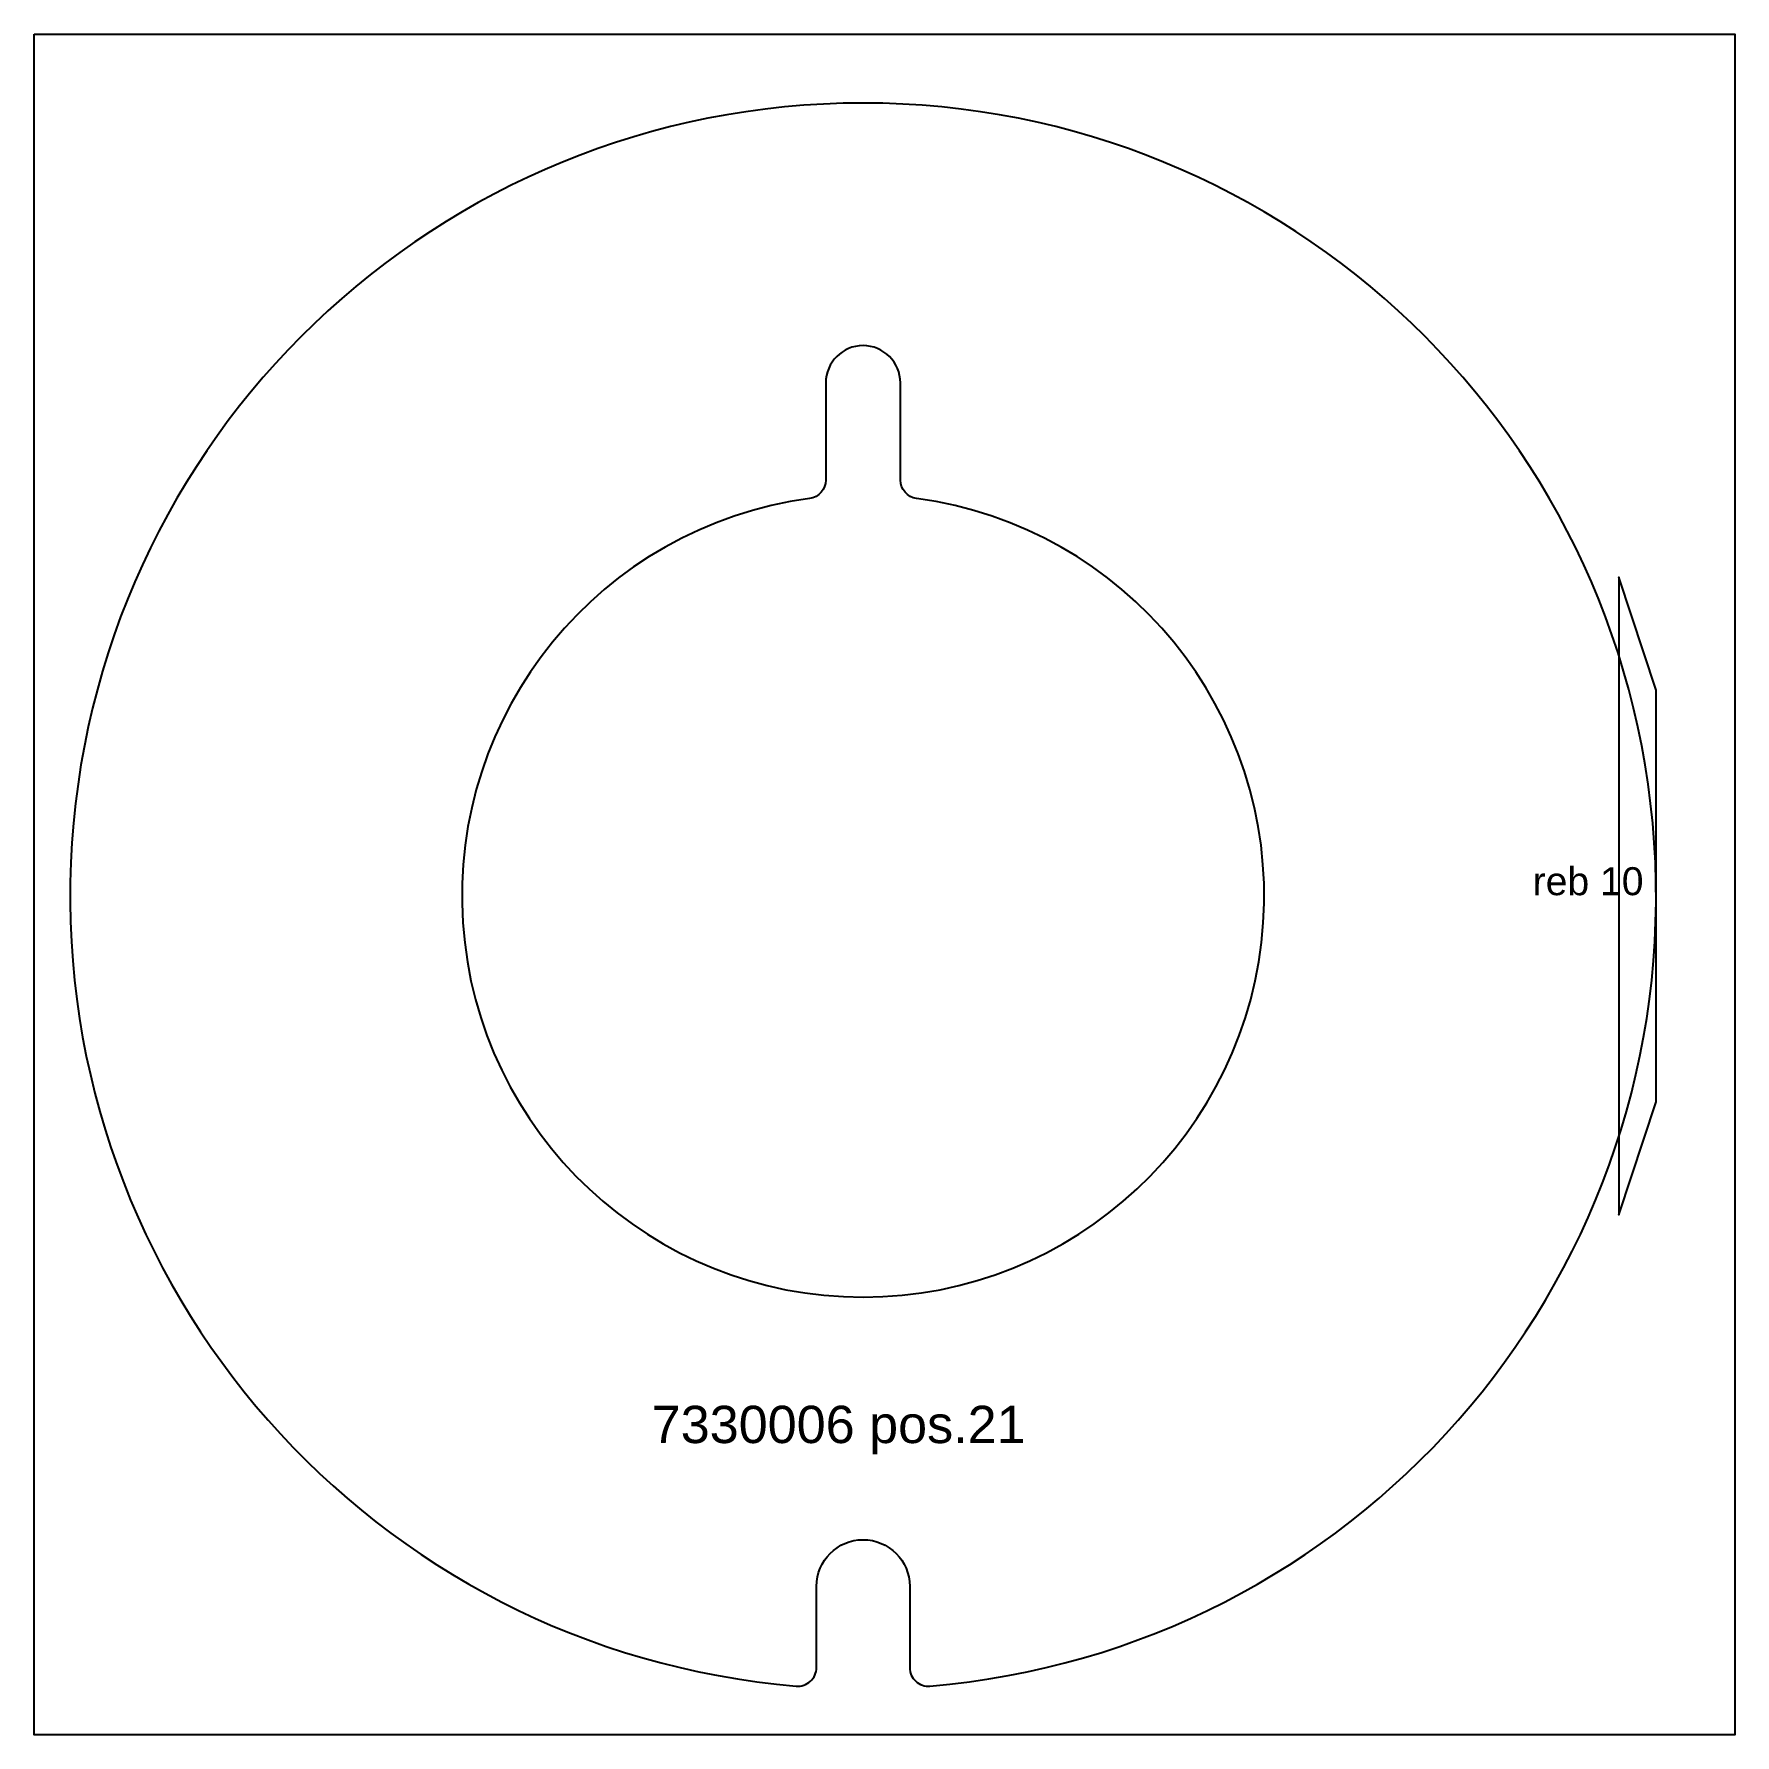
# Model space of a CAD drawing. Header units: millimetres. Extents: x 17127 to 18039, y 1030 to 1942.
import ezdxf

# ---------------------------------------------------------------- set-up
doc = ezdxf.new("R2010")
doc.units = ezdxf.units.MM
for name, color, linetype in [('Des.11824973', 7, 'Continuous'), ('Rebaixo', 6, 'Continuous'), ('Rebaixo @ 1', 6, 'Continuous'), ('Texto', 3, 'Continuous')]:
    doc.layers.add(name, color=color, linetype=linetype)
doc.styles.get("Standard").update_dxf_attribs({"font": 'arial.ttf'})

msp = doc.modelspace()

# ---------------------------------------------------------------- linework, layer by layer
msp.add_lwpolyline([(17127.13, 1942.18), (18038.83, 1942.18), (18038.83, 1030.48), (17127.13, 1030.48)], close=True)
at = {"layer": 'Des.11824973', "color": 254}
for points in [[(17596.5, 1110.15), (17596.5, 1066.63, 0.439167), (17607.35, 1056.66, 23.672042), (17535.66, 1056.66, 0.439167), (17546.5, 1066.63), (17546.5, 1110.15, -1)], [(17551.5, 1755.15), (17551.5, 1703.14, -0.375565), (17542.84, 1693.23, 14.933034), (17600.17, 1693.23, -0.375565), (17591.5, 1703.14), (17591.5, 1755.15, 1)]]:
    msp.add_lwpolyline(points, format="xyb", close=True, dxfattribs=at)
at = {"layer": 'Rebaixo', "color": 254}
msp.add_lwpolyline([(17996.5, 1590.51), (17976.5, 1651.04), (17976.5, 1309.26), (17996.5, 1369.79)], close=True, dxfattribs=at)

# ---------------------------------------------------------------- texts
at = {"layer": 'Rebaixo @ 1', "color": 254, "insert": (17930.4, 1495.6), "char_height": 15, "attachment_point": 1}
msp.add_mtext_dynamic_manual_height_columns('reb 10', width=61.8885, gutter_width=12.5, heights=[0], dxfattribs=at)
at = {"layer": 'Texto', "color": 254, "insert": (17458.22, 1206.93), "char_height": 20, "attachment_point": 1}
msp.add_mtext_dynamic_manual_height_columns('7330006 pos.21', width=373.6508, gutter_width=12.5, heights=[0], dxfattribs=at)

doc.saveas('drawing.dxf')
